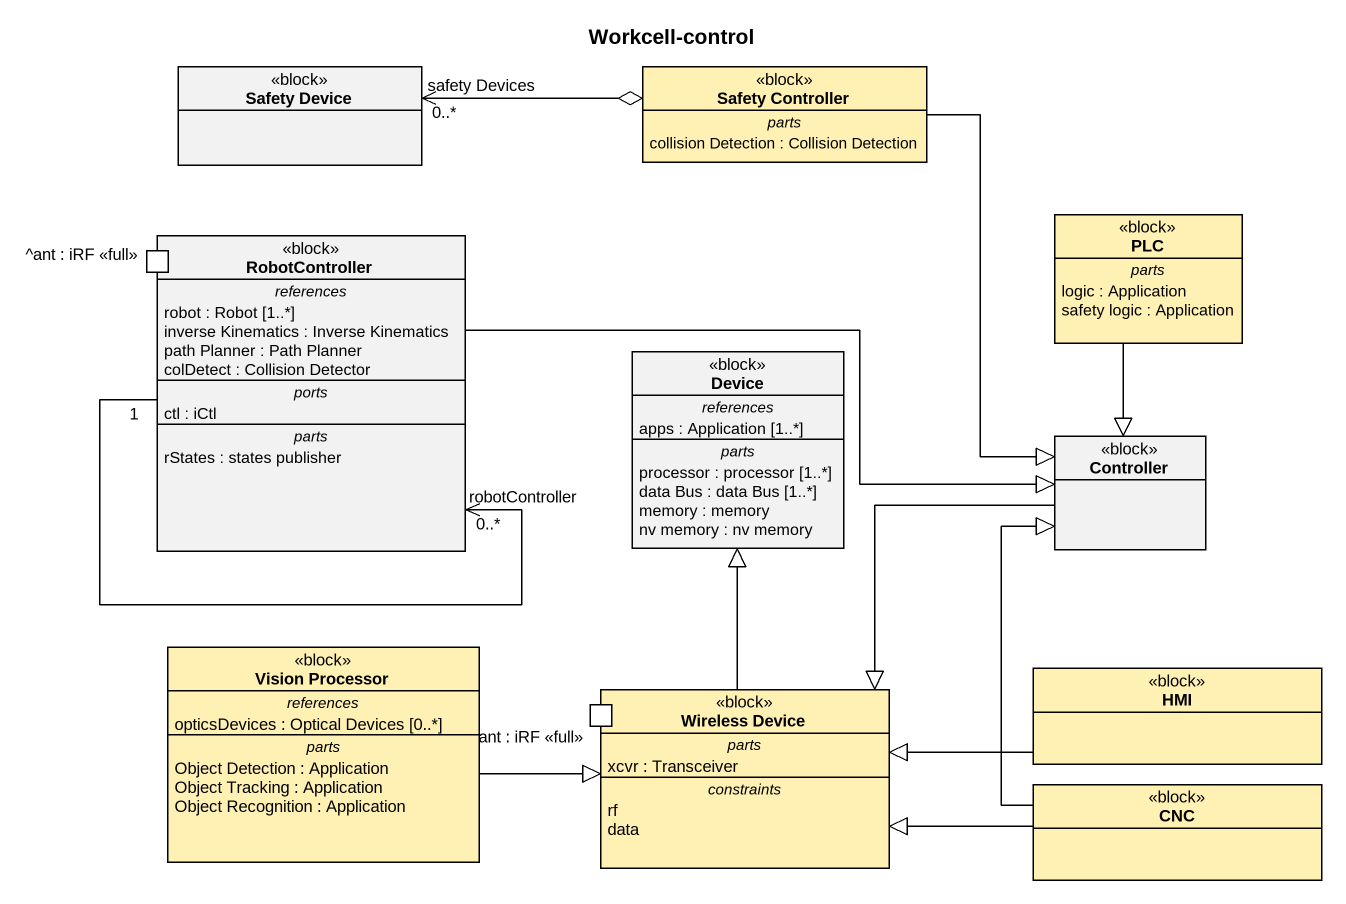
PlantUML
@startuml
title Workcell-control
hide circle
hide empty members
class "Safety Device" as Safety_Device <<block>>
class "Safety Controller" as Safety_Controller <<block>> #FFF0B4 {
  -- parts --
  collision Detection : Collision Detection
}
class PLC <<block>> #FFF0B4 {
  -- parts --
  logic : Application
  safety logic : Application
}
class RobotController <<block>> {
  -- references --
  robot : Robot [1..*]
  inverse Kinematics : Inverse Kinematics
  path Planner : Path Planner
  colDetect : Collision Detector
  -- ports --
  ctl : iCtl
  -- parts --
  rStates : states publisher
  -- ports --
  ^ant : iRF <<full>>
}
class Device <<block>> {
  -- references --
  apps : Application [1..*]
  -- parts --
  processor : processor [1..*]
  data Bus : data Bus [1..*]
  memory : memory
  nv memory : nv memory
}
class Controller <<block>>
class "Vision Processor" as Vision_Processor <<block>> #FFF0B4 {
  -- references --
  opticsDevices : Optical Devices [0..*]
  -- parts --
  Object Detection : Application
  Object Tracking : Application
  Object Recognition : Application
}
class "Wireless Device" as Wireless_Device <<block>> #FFF0B4 {
  -- parts --
  xcvr : Transceiver
  -- constraints --
  rf
  data
  -- ports --
  ant : iRF <<full>>
}
class HMI <<block>> #FFF0B4
class CNC <<block>> #FFF0B4
Safety_Controller o-left-> "safety Devices\n0..*" Safety_Device
Safety_Controller --|> Controller
PLC --|> Controller
RobotController "1" --> "robotController\n0..*" RobotController
RobotController -right-|> Controller
Controller --|> Wireless_Device
Vision_Processor -right-|> Wireless_Device
Wireless_Device -up-|> Device
HMI -left-|> Wireless_Device
CNC -up-|> Controller
CNC -left-|> Wireless_Device
@enduml
